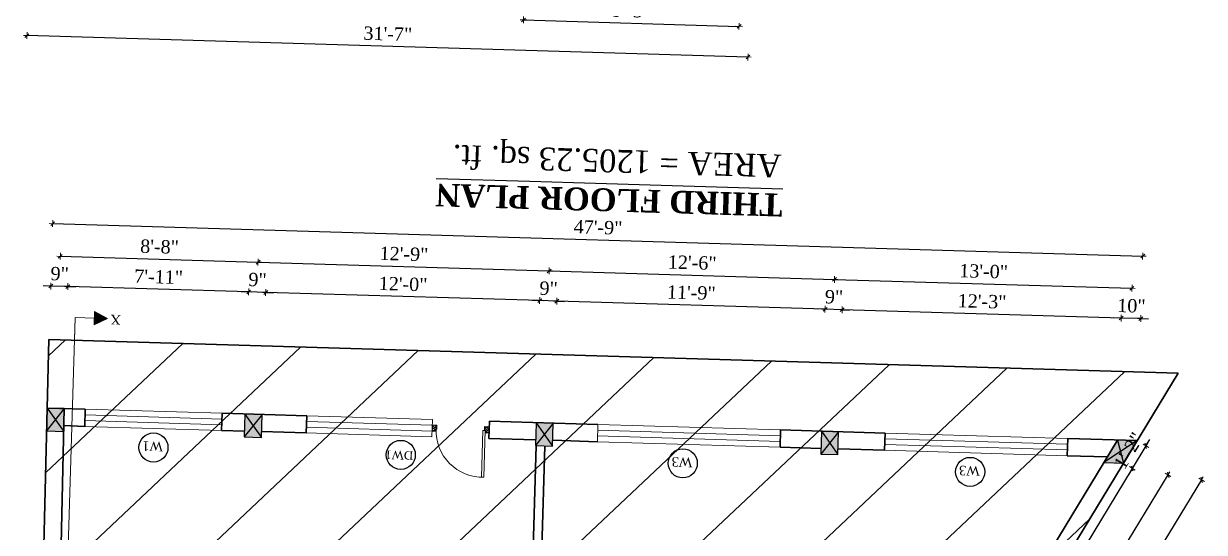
# Model space of a CAD drawing. Header units: inches. Extents: x 4069 to 291496, y -47643 to 12535.
# Drawn here: x 141548 to 142168, y -21615 to -21348 of the extents above; entities that cross this region are included whole.
import ezdxf

# ---------------------------------------------------------------- set-up
doc = ezdxf.new("R2010")
doc.units = ezdxf.units.IN
doc.header["$LTSCALE"] = 5
doc.header["$MEASUREMENT"] = 0
for name, color, linetype, lineweight in [('A-WALL', 7, 'Continuous', 9), ('Dimension', 7, 'Continuous', 18), ('DOOR', 62, 'Continuous', 0), ('Dw', 2, 'Continuous', 18)]:
    doc.layers.add(name, color=color, linetype=linetype, lineweight=lineweight)
doc.layers.add('dim line', color=7, linetype='Continuous', lineweight=15, true_color=0xfab2b2)
doc.layers.add('TEXT', color=6, linetype='Continuous')
doc.layers.add('WALL', color=7, linetype='Continuous')
doc.styles.add('ordinary', font='times.ttf')
doc.dimstyles.new('Copy of 96', dxfattribs={"dimtxt": 7, "dimasz": 4, "dimexe": 0.5, "dimexo": 0.5, "dimgap": 3, "dimtad": 1, "dimdec": 1, "dimzin": 11, "dimdsep": 46, "dimlunit": 4, "dimtxsty": 'ordinary', "dimblk": 'OBLIQUE', "dimcen": 0.09, "dimse1": 1, "dimse2": 1, "dimclrt": 6, "dimazin": 0, "dimtfac": 1, "dimtdec": 1, "dimtix": 1, "dimtmove": 2, "dimatfit": 3, "dimldrblk": 'leader', "dimfxl": 0.5, "dimfxlon": 1, "dimtolj": 1, "dimtzin": 0, "dimarcsym": 0})

# ---------------------------------------------------------------- blocks, each defined once
blk = doc.blocks.new('oblique')
at = {"color": 0, "lineweight": -2}
blk.add_line((0.25, 0.25), (-0.25, -0.25), dxfattribs=at)
at = {"layer": 'dim line', "lineweight": 9}
for p, q in [((-0.4375, 0), (0.4375, 0)), ((0, 0.4375), (0, -0.4375))]:
    blk.add_line(p, q, dxfattribs=at)
blk = doc.blocks.new('*D4210')
at = {"layer": 'A-WALL', "color": 0, "lineweight": -2, "ltscale": 50, "transparency": 16777216}
blk.add_line((141810.31, -21346.14), (141923.58, -21349.53), dxfattribs=at)
at = {"layer": 'Defpoints', "color": 0, "ltscale": 50, "transparency": 16777216}
for p in [(141812.43, -21275.13), (141925.7, -21278.51), (141923.58, -21349.53)]:
    blk.add_point(p, dxfattribs=at)
at = {"layer": 'A-WALL', "color": 0, "lineweight": -2, "ltscale": 50, "transparency": 16777216, "xscale": 4, "yscale": 4, "zscale": 4}
for p, rotation in [((141810.31, -21346.14), 178.2899854280954), ((141923.58, -21349.53), 358.2899854280954)]:
    blk.add_blockref('oblique', p, dxfattribs=dict(at, rotation=rotation))
at = {"layer": 'A-WALL', "color": 6, "ltscale": 50, "transparency": 16777216, "insert": (141867.14, -21341.27), "char_height": 7, "attachment_point": 5, "rotation": 358.28999, "style": 'ordinary'}
blk.add_mtext('\\A1;9\'-5"', dxfattribs=at)
blk = doc.blocks.new('_OBLIQUE')
at = {"color": 0, "linetype": 'ByBlock'}
blk.add_line((-0.5, -0.5), (0.5, 0.5), dxfattribs=at)
blk = doc.blocks.new('leader')
at = {"layer": 'Dimension'}
for p, q in [((0, -4.33), (0, 4.33)), ((-4.42, 0), (4.42, 0))]:
    blk.add_line(p, q, dxfattribs=at)
blk = doc.blocks.new('*D4211')
at = {"layer": 'A-WALL', "color": 0, "lineweight": -2, "ltscale": 50, "transparency": 16777216}
blk.add_line((141928.28, -21365.69), (141549.45, -21354.38), dxfattribs=at)
at = {"layer": 'Defpoints', "color": 0, "ltscale": 50, "transparency": 16777216}
for p in [(141552.04, -21267.35), (141930.88, -21278.66), (141549.45, -21354.38)]:
    blk.add_point(p, dxfattribs=at)
at = {"layer": 'A-WALL', "color": 0, "lineweight": -2, "ltscale": 50, "transparency": 16777216, "xscale": 4, "yscale": 4, "zscale": 4}
for p, rotation in [((141549.45, -21354.38), 178.2899854280954), ((141928.28, -21365.69), 358.2899854280954)]:
    blk.add_blockref('oblique', p, dxfattribs=dict(at, rotation=rotation))
at = {"layer": 'A-WALL', "color": 6, "ltscale": 50, "transparency": 16777216, "insert": (141739.06, -21353.47), "char_height": 7, "attachment_point": 5, "rotation": 358.28999, "style": 'ordinary'}
blk.add_mtext('\\A1;31\'-7"', dxfattribs=at)
blk = doc.blocks.new('C1a')
at = {"color": 1, "ltscale": 5}
for p, q in [((18657.75, 4625.76), (18648.75, 4625.76)), ((18648.75, 4625.76), (18648.82, 4613.76)), ((18657.82, 4613.76), (18657.75, 4625.76)), ((18648.82, 4613.76), (18657.82, 4613.76))]:
    blk.add_line(p, q, dxfattribs=at)
blk = doc.blocks.new('c2a')
at = {"color": 1, "ltscale": 5}
for p, q in [((18091.63, 4625.76), (18084.82, 4613.76)), ((18101.98, 4625.76), (18091.63, 4625.76)), ((18095.17, 4613.76), (18101.98, 4625.76)), ((18084.82, 4613.76), (18095.17, 4613.76))]:
    blk.add_line(p, q, dxfattribs=at)
blk = doc.blocks.new('A$C27B36B59')
at = {"layer": 'DOOR'}
for p, q in [((0, 4), (0, 0)), ((2.5, 4), (0, 4)), ((0, 0), (3, 0)), ((2.5, 2.5), (2.5, 4)), ((3, 2.5), (2.5, 2.5)), ((3, 0), (3, 2.5))]:
    blk.add_line(p, q, dxfattribs=at)
for centre, radius, start, end in [((-1.4, -0.54), 4.75, 22.14107, 72.83803), ((1.34, 2.09), 1.64, 45.13802, 144.89476), ((2.21, 0.3), 2.49, 83.31492, 152.65798), ((0.13, 0.37), 2.05, 349.48753, 93.68048), ((1.96, -0.47), 2.01, 58.74475, 166.49498), ((-0.06, 0.32), 1.13, 343.54197, 86.94698), ((2.08, -0.4), 1.17, 38.28162, 160.15192)]:
    blk.add_arc(centre, radius, start, end, dxfattribs=at)
blk = doc.blocks.new('D2')
at = {"layer": 'DOOR'}
for p, q in [((74473.95, 24047.59), (74473.95, 24018.09)), ((74473.95, 24047.59), (74475.45, 24047.59)), ((74475.45, 24047.59), (74475.45, 24018.13))]:
    blk.add_line(p, q, dxfattribs=at)
blk.add_arc((74473.95, 24047.59), 29.5, 180, 272.9146, dxfattribs=at)
at = {"layer": 'DOOR', "xscale": -1, "rotation": 180}
blk.add_blockref('A$C27B36B59', (74441.95, 24050.09), dxfattribs=at)
at = {"layer": 'DOOR', "rotation": 180}
blk.add_blockref('A$C27B36B59', (74477.95, 24050.09), dxfattribs=at)
blk = doc.blocks.new('x-x')
at = {"ltscale": 5}
for points in [[(11364.03, -701.52), (11364.03, -694.51), (11357.15, -698.09)], [(11364.03, -1135.52), (11364.03, -1128.51), (11357.15, -1132.09)]]:
    blk.add_hatch(color=256, dxfattribs=at).paths.add_polyline_path(points)
for p, q in [((11364.03, -694.51), (11357.15, -698.09)), ((11364.03, -701.52), (11364.03, -694.51)), ((11357.15, -698.09), (11364.03, -701.52)), ((11374.13, -698.09), (11364.03, -698.09)), ((11374.13, -698.09), (11374.13, -1132.09)), ((11364.03, -1128.51), (11357.15, -1132.09)), ((11364.03, -1135.52), (11364.03, -1128.51)), ((11357.15, -1132.09), (11364.03, -1135.52)), ((11374.13, -1132.09), (11364.03, -1132.09))]:
    blk.add_line(p, q, dxfattribs=at)
at = {"layer": 'A-WALL', "color": 1, "ltscale": 5}
blk.add_line((11374.13, -1120.09), (11374.13, -1132.09), dxfattribs=at)
at = {"layer": 'TEXT', "style": 'ordinary'}
for p in [(11350.08, -700.97), (11350.08, -1134.1)]:
    blk.add_text('X', height=5, dxfattribs=at).set_placement(p)
blk = doc.blocks.new('*D4233')
at = {"layer": 'A-WALL', "color": 0, "lineweight": -2, "ltscale": 50, "transparency": 16777216}
blk.add_line((141566.94, -21470.31), (141670.89, -21473.41), dxfattribs=at)
at = {"layer": 'Defpoints', "color": 0, "ltscale": 50, "transparency": 16777216}
for p in [(141670.89, -21473.41), (141564.55, -21550.2), (141668.5, -21553.3)]:
    blk.add_point(p, dxfattribs=at)
at = {"layer": 'A-WALL', "color": 0, "lineweight": -2, "ltscale": 50, "transparency": 16777216, "xscale": 4, "yscale": 4, "zscale": 4}
for p, rotation in [((141566.94, -21470.31), 178.289985427954), ((141670.89, -21473.41), 358.289985427954)]:
    blk.add_blockref('oblique', p, dxfattribs=dict(at, rotation=rotation))
at = {"layer": 'A-WALL', "color": 6, "ltscale": 50, "transparency": 16777216, "insert": (141619.11, -21465.3), "char_height": 7, "attachment_point": 5, "rotation": 358.28999, "style": 'ordinary'}
blk.add_mtext('\\A1;8\'-8"', dxfattribs=at)
blk = doc.blocks.new('*D4234')
at = {"layer": 'A-WALL', "color": 0, "lineweight": -2, "ltscale": 50, "transparency": 16777216}
blk.add_line((141670.89, -21473.41), (141823.82, -21477.98), dxfattribs=at)
at = {"layer": 'Defpoints', "color": 0, "ltscale": 50, "transparency": 16777216}
for p in [(141823.82, -21477.98), (141668.5, -21553.3), (141821.44, -21557.87)]:
    blk.add_point(p, dxfattribs=at)
at = {"layer": 'A-WALL', "color": 0, "lineweight": -2, "ltscale": 50, "transparency": 16777216, "xscale": 4, "yscale": 4, "zscale": 4}
for p, rotation in [((141670.89, -21473.41), 178.2899854280954), ((141823.82, -21477.98), 358.2899854280954)]:
    blk.add_blockref('oblique', p, dxfattribs=dict(at, rotation=rotation))
at = {"layer": 'A-WALL', "color": 6, "ltscale": 50, "transparency": 16777216, "insert": (141747.55, -21469.12), "char_height": 7, "attachment_point": 5, "rotation": 358.28999, "style": 'ordinary'}
blk.add_mtext('\\A1;12\'-9"', dxfattribs=at)
blk = doc.blocks.new('*D4235')
at = {"layer": 'A-WALL', "color": 0, "lineweight": -2, "ltscale": 50, "transparency": 16777216}
blk.add_line((141823.82, -21477.98), (141973.75, -21482.45), dxfattribs=at)
at = {"layer": 'Defpoints', "color": 0, "ltscale": 50, "transparency": 16777216}
for p in [(141973.75, -21482.45), (141821.44, -21557.87), (141971.37, -21562.34)]:
    blk.add_point(p, dxfattribs=at)
at = {"layer": 'A-WALL', "color": 0, "lineweight": -2, "ltscale": 50, "transparency": 16777216, "xscale": 4, "yscale": 4, "zscale": 4}
for p, rotation in [((141823.82, -21477.98), 178.2899854280954), ((141973.75, -21482.45), 358.2899854280954)]:
    blk.add_blockref('oblique', p, dxfattribs=dict(at, rotation=rotation))
at = {"layer": 'A-WALL', "color": 6, "ltscale": 50, "transparency": 16777216, "insert": (141898.98, -21473.66), "char_height": 7, "attachment_point": 5, "rotation": 358.28999, "style": 'ordinary'}
blk.add_mtext('\\A1;12\'-6"', dxfattribs=at)
blk = doc.blocks.new('*D4236')
at = {"layer": 'A-WALL', "color": 0, "lineweight": -2, "ltscale": 50, "transparency": 16777216}
blk.add_line((141973.75, -21482.45), (142130.01, -21487.12), dxfattribs=at)
at = {"layer": 'Defpoints', "color": 0, "ltscale": 50, "transparency": 16777216}
for p in [(142130.01, -21487.12), (141971.37, -21562.34), (142127.63, -21567.01)]:
    blk.add_point(p, dxfattribs=at)
at = {"layer": 'A-WALL', "color": 0, "lineweight": -2, "ltscale": 50, "transparency": 16777216, "xscale": 4, "yscale": 4, "zscale": 4}
for p, rotation in [((141973.75, -21482.45), 178.2899854280954), ((142130.01, -21487.12), 358.2899854280954)]:
    blk.add_blockref('oblique', p, dxfattribs=dict(at, rotation=rotation))
at = {"layer": 'A-WALL', "color": 6, "ltscale": 50, "transparency": 16777216, "insert": (142052.08, -21478.23), "char_height": 7, "attachment_point": 5, "rotation": 358.28999, "style": 'ordinary'}
blk.add_mtext('\\A1;13\'-0"', dxfattribs=at)
blk = doc.blocks.new('*D4237')
at = {"layer": 'A-WALL', "color": 0, "lineweight": -2, "ltscale": 50, "transparency": 16777216}
blk.add_line((141562.95, -21453.15), (142135.69, -21470.25), dxfattribs=at)
at = {"layer": 'Defpoints', "color": 0, "ltscale": 50, "transparency": 16777216}
for p in [(142135.69, -21470.25), (141560.05, -21550.06), (142132.8, -21567.16)]:
    blk.add_point(p, dxfattribs=at)
at = {"layer": 'A-WALL', "color": 0, "lineweight": -2, "ltscale": 50, "transparency": 16777216, "xscale": 4, "yscale": 4, "zscale": 4}
for p, rotation in [((141562.95, -21453.15), 178.2899854280954), ((142135.69, -21470.25), 358.2899854280954)]:
    blk.add_blockref('oblique', p, dxfattribs=dict(at, rotation=rotation))
at = {"layer": 'A-WALL', "color": 6, "ltscale": 50, "transparency": 16777216, "insert": (141849.51, -21455.14), "char_height": 7, "attachment_point": 5, "rotation": 358.28999, "style": 'ordinary'}
blk.add_mtext('\\A1;47\'-9"', dxfattribs=at)
blk = doc.blocks.new('*D4238')
at = {"layer": 'A-WALL', "color": 0, "lineweight": -2, "ltscale": 50, "transparency": 16777216}
for p, q in [((142137.36, -21569.94), (142130.19, -21581.73)), ((142137.36, -21569.94), (142139.44, -21566.52)), ((142130.19, -21581.73), (142128.12, -21585.15))]:
    blk.add_line(p, q, dxfattribs=at)
at = {"layer": 'Defpoints', "color": 0, "ltscale": 50, "transparency": 16777216}
for p in [(142132.8, -21567.16), (142125.63, -21578.95), (142130.19, -21581.73)]:
    blk.add_point(p, dxfattribs=at)
at = {"layer": 'A-WALL', "color": 0, "lineweight": -2, "ltscale": 50, "transparency": 16777216, "xscale": 4, "yscale": 4, "zscale": 4}
for p, rotation in [((142137.36, -21569.94), 238.701470922219), ((142130.19, -21581.73), 58.701470922219)]:
    blk.add_blockref('oblique', p, dxfattribs=dict(at, rotation=rotation))
at = {"layer": 'A-WALL', "color": 6, "ltscale": 50, "transparency": 16777216, "insert": (142128.22, -21572.46), "char_height": 7, "attachment_point": 5, "rotation": 58.70147, "style": 'ordinary'}
blk.add_mtext('\\A1;1\'-2"', dxfattribs=at)
blk = doc.blocks.new('*D4239')
at = {"layer": 'A-WALL', "color": 0, "lineweight": -2, "ltscale": 50, "transparency": 16777216}
blk.add_line((142130.19, -21581.73), (142059.1, -21698.66), dxfattribs=at)
at = {"layer": 'Defpoints', "color": 0, "ltscale": 50, "transparency": 16777216}
for p in [(142125.63, -21578.95), (142054.54, -21695.88), (142059.1, -21698.66)]:
    blk.add_point(p, dxfattribs=at)
at = {"layer": 'A-WALL', "color": 0, "lineweight": -2, "ltscale": 50, "transparency": 16777216, "xscale": 4, "yscale": 4, "zscale": 4}
for p, rotation in [((142130.19, -21581.73), 58.70147092348252), ((142059.1, -21698.66), 238.7014709234825)]:
    blk.add_blockref('oblique', p, dxfattribs=dict(at, rotation=rotation))
at = {"layer": 'A-WALL', "color": 6, "ltscale": 50, "transparency": 16777216, "insert": (142089.04, -21636.79), "char_height": 7, "attachment_point": 5, "rotation": 58.70147, "style": 'ordinary'}
blk.add_mtext('\\A1;11\'-5"', dxfattribs=at)
blk = doc.blocks.new('*D4244')
at = {"layer": 'A-WALL', "color": 0, "lineweight": -2, "ltscale": 50, "transparency": 16777216}
blk.add_line((142070.74, -21713.81), (142149, -21585.09), dxfattribs=at)
at = {"layer": 'Defpoints', "color": 0, "ltscale": 50, "transparency": 16777216}
for p in [(142129.21, -21573.06), (142149, -21585.09), (142050.95, -21701.78)]:
    blk.add_point(p, dxfattribs=at)
at = {"layer": 'A-WALL', "color": 0, "lineweight": -2, "ltscale": 50, "transparency": 16777216, "xscale": 4, "yscale": 4, "zscale": 4}
for p, rotation in [((142149, -21585.09), 58.70147092348252), ((142070.74, -21713.81), 238.7014709234825)]:
    blk.add_blockref('oblique', p, dxfattribs=dict(at, rotation=rotation))
at = {"layer": 'A-WALL', "color": 6, "ltscale": 50, "transparency": 16777216, "insert": (142104.25, -21646.03), "char_height": 7, "attachment_point": 5, "rotation": 58.70147, "style": 'ordinary'}
blk.add_mtext('\\A1;12\'-7"', dxfattribs=at)
blk = doc.blocks.new('*D4245')
at = {"layer": 'A-WALL', "color": 0, "lineweight": -2, "ltscale": 50, "transparency": 16777216}
blk.add_line((142166.57, -21587.7), (141964.65, -21919.82), dxfattribs=at)
at = {"layer": 'Defpoints', "color": 0, "ltscale": 50, "transparency": 16777216}
for p in [(142132.8, -21567.16), (141930.88, -21899.29), (141964.65, -21919.82)]:
    blk.add_point(p, dxfattribs=at)
at = {"layer": 'A-WALL', "color": 0, "lineweight": -2, "ltscale": 50, "transparency": 16777216, "xscale": 4, "yscale": 4, "zscale": 4}
for p, rotation in [((142166.57, -21587.7), 58.7014709222217), ((141964.65, -21919.82), 238.7014709222216)]:
    blk.add_blockref('oblique', p, dxfattribs=dict(at, rotation=rotation))
at = {"layer": 'A-WALL', "color": 6, "ltscale": 50, "transparency": 16777216, "insert": (142060.01, -21750.35), "char_height": 7, "attachment_point": 5, "rotation": 58.70147, "style": 'ordinary'}
blk.add_mtext('\\A1;32\'-5"', dxfattribs=at)
blk = doc.blocks.new('*D4257')
at = {"layer": 'A-WALL', "color": 0, "lineweight": -2, "ltscale": 50, "transparency": 16777216}
for p, q in [((142124.37, -21502.76), (142120.37, -21502.64)), ((142134.71, -21503.06), (142124.37, -21502.76)), ((142134.71, -21503.06), (142138.71, -21503.18))]:
    blk.add_line(p, q, dxfattribs=at)
at = {"layer": 'Defpoints', "color": 0, "ltscale": 50, "transparency": 16777216}
for p in [(142124.37, -21502.76), (142122.45, -21566.85), (142132.8, -21567.16)]:
    blk.add_point(p, dxfattribs=at)
at = {"layer": 'A-WALL', "color": 0, "lineweight": -2, "ltscale": 50, "transparency": 16777216, "xscale": 4, "yscale": 4, "zscale": 4}
for p, rotation in [((142124.37, -21502.76), 358.2899854280954), ((142134.71, -21503.06), 178.2899854280954)]:
    blk.add_blockref('oblique', p, dxfattribs=dict(at, rotation=rotation))
at = {"layer": 'A-WALL', "color": 6, "ltscale": 50, "transparency": 16777216, "insert": (142129.73, -21496.35), "char_height": 7, "attachment_point": 5, "rotation": 358.28999, "style": 'ordinary'}
blk.add_mtext('\\A1;10"', dxfattribs=at)
blk = doc.blocks.new('*D4258')
at = {"layer": 'A-WALL', "color": 0, "lineweight": -2, "ltscale": 50, "transparency": 16777216}
blk.add_line((142124.37, -21502.76), (141977.78, -21498.38), dxfattribs=at)
at = {"layer": 'Defpoints', "color": 0, "ltscale": 50, "transparency": 16777216}
for p in [(141977.78, -21498.38), (141975.87, -21562.48), (142122.45, -21566.85)]:
    blk.add_point(p, dxfattribs=at)
at = {"layer": 'A-WALL', "color": 0, "lineweight": -2, "ltscale": 50, "transparency": 16777216, "xscale": 4, "yscale": 4, "zscale": 4}
for p, rotation in [((141977.78, -21498.38), 178.2899854280954), ((142124.37, -21502.76), 358.2899854280954)]:
    blk.add_blockref('oblique', p, dxfattribs=dict(at, rotation=rotation))
at = {"layer": 'A-WALL', "color": 6, "ltscale": 50, "transparency": 16777216, "insert": (142051.27, -21494.01), "char_height": 7, "attachment_point": 5, "rotation": 358.28999, "style": 'ordinary'}
blk.add_mtext('\\A1;12\'-3"', dxfattribs=at)
blk = doc.blocks.new('*D4259')
at = {"layer": 'A-WALL', "color": 0, "lineweight": -2, "ltscale": 50, "transparency": 16777216}
for p, q in [((141968.79, -21498.11), (141964.79, -21497.99)), ((141977.78, -21498.38), (141968.79, -21498.11)), ((141977.78, -21498.38), (141981.78, -21498.5))]:
    blk.add_line(p, q, dxfattribs=at)
at = {"layer": 'Defpoints', "color": 0, "ltscale": 50, "transparency": 16777216}
for p in [(141968.79, -21498.11), (141966.87, -21562.21), (141975.87, -21562.48)]:
    blk.add_point(p, dxfattribs=at)
at = {"layer": 'A-WALL', "color": 0, "lineweight": -2, "ltscale": 50, "transparency": 16777216, "xscale": 4, "yscale": 4, "zscale": 4}
for p, rotation in [((141968.79, -21498.11), 358.2899854280954), ((141977.78, -21498.38), 178.2899854280954)]:
    blk.add_blockref('oblique', p, dxfattribs=dict(at, rotation=rotation))
at = {"layer": 'A-WALL', "color": 6, "ltscale": 50, "transparency": 16777216, "insert": (141973.48, -21491.68), "char_height": 7, "attachment_point": 5, "rotation": 358.28999, "style": 'ordinary'}
blk.add_mtext('\\A1;9"', dxfattribs=at)
blk = doc.blocks.new('*D4260')
at = {"layer": 'A-WALL', "color": 0, "lineweight": -2, "ltscale": 50, "transparency": 16777216}
blk.add_line((141968.79, -21498.11), (141827.85, -21493.9), dxfattribs=at)
at = {"layer": 'Defpoints', "color": 0, "ltscale": 50, "transparency": 16777216}
for p in [(141827.85, -21493.9), (141825.93, -21558), (141966.87, -21562.21)]:
    blk.add_point(p, dxfattribs=at)
at = {"layer": 'A-WALL', "color": 0, "lineweight": -2, "ltscale": 50, "transparency": 16777216, "xscale": 4, "yscale": 4, "zscale": 4}
for p, rotation in [((141827.85, -21493.9), 178.2899854280954), ((141968.79, -21498.11), 358.2899854280954)]:
    blk.add_blockref('oblique', p, dxfattribs=dict(at, rotation=rotation))
at = {"layer": 'A-WALL', "color": 6, "ltscale": 50, "transparency": 16777216, "insert": (141898.51, -21489.44), "char_height": 7, "attachment_point": 5, "rotation": 358.28999, "style": 'ordinary'}
blk.add_mtext('\\A1;11\'-9"', dxfattribs=at)
blk = doc.blocks.new('*D4261')
at = {"layer": 'A-WALL', "color": 0, "lineweight": -2, "ltscale": 50, "transparency": 16777216}
for p, q in [((141818.85, -21493.63), (141814.85, -21493.52)), ((141827.85, -21493.9), (141818.85, -21493.63)), ((141827.85, -21493.9), (141831.85, -21494.02))]:
    blk.add_line(p, q, dxfattribs=at)
at = {"layer": 'Defpoints', "color": 0, "ltscale": 50, "transparency": 16777216}
for p in [(141818.85, -21493.63), (141816.94, -21557.73), (141825.93, -21558)]:
    blk.add_point(p, dxfattribs=at)
at = {"layer": 'A-WALL', "color": 0, "lineweight": -2, "ltscale": 50, "transparency": 16777216, "xscale": 4, "yscale": 4, "zscale": 4}
for p, rotation in [((141818.85, -21493.63), 358.2899854280954), ((141827.85, -21493.9), 178.2899854280954)]:
    blk.add_blockref('oblique', p, dxfattribs=dict(at, rotation=rotation))
at = {"layer": 'A-WALL', "color": 6, "ltscale": 50, "transparency": 16777216, "insert": (141823.55, -21487.2), "char_height": 7, "attachment_point": 5, "rotation": 358.28999, "style": 'ordinary'}
blk.add_mtext('\\A1;9"', dxfattribs=at)
blk = doc.blocks.new('*D4262')
at = {"layer": 'A-WALL', "color": 0, "lineweight": -2, "ltscale": 50, "transparency": 16777216}
blk.add_line((141818.85, -21493.63), (141674.92, -21489.34), dxfattribs=at)
at = {"layer": 'Defpoints', "color": 0, "ltscale": 50, "transparency": 16777216}
for p in [(141674.92, -21489.34), (141673, -21553.44), (141816.94, -21557.73)]:
    blk.add_point(p, dxfattribs=at)
at = {"layer": 'A-WALL', "color": 0, "lineweight": -2, "ltscale": 50, "transparency": 16777216, "xscale": 4, "yscale": 4, "zscale": 4}
for p, rotation in [((141674.92, -21489.34), 178.2899854280954), ((141818.85, -21493.63), 358.2899854280954)]:
    blk.add_blockref('oblique', p, dxfattribs=dict(at, rotation=rotation))
at = {"layer": 'A-WALL', "color": 6, "ltscale": 50, "transparency": 16777216, "insert": (141747.08, -21484.93), "char_height": 7, "attachment_point": 5, "rotation": 358.28999, "style": 'ordinary'}
blk.add_mtext('\\A1;12\'-0"', dxfattribs=at)
blk = doc.blocks.new('*D4263')
at = {"layer": 'A-WALL', "color": 0, "lineweight": -2, "ltscale": 50, "transparency": 16777216}
for p, q in [((141665.92, -21489.07), (141661.92, -21488.95)), ((141674.92, -21489.34), (141665.92, -21489.07)), ((141674.92, -21489.34), (141678.91, -21489.46))]:
    blk.add_line(p, q, dxfattribs=at)
at = {"layer": 'Defpoints', "color": 0, "ltscale": 50, "transparency": 16777216}
for p in [(141665.92, -21489.07), (141664.01, -21553.17), (141673, -21553.44)]:
    blk.add_point(p, dxfattribs=at)
at = {"layer": 'A-WALL', "color": 0, "lineweight": -2, "ltscale": 50, "transparency": 16777216, "xscale": 4, "yscale": 4, "zscale": 4}
for p, rotation in [((141665.92, -21489.07), 358.2899854280954), ((141674.92, -21489.34), 178.2899854280954)]:
    blk.add_blockref('oblique', p, dxfattribs=dict(at, rotation=rotation))
at = {"layer": 'A-WALL', "color": 6, "ltscale": 50, "transparency": 16777216, "insert": (141670.61, -21482.64), "char_height": 7, "attachment_point": 5, "rotation": 358.28999, "style": 'ordinary'}
blk.add_mtext('\\A1;9"', dxfattribs=at)
blk = doc.blocks.new('*D4264')
at = {"layer": 'A-WALL', "color": 0, "lineweight": -2, "ltscale": 50, "transparency": 16777216}
blk.add_line((141665.92, -21489.07), (141570.96, -21486.23), dxfattribs=at)
at = {"layer": 'Defpoints', "color": 0, "ltscale": 50, "transparency": 16777216}
for p in [(141570.96, -21486.23), (141569.05, -21550.33), (141664.01, -21553.17)]:
    blk.add_point(p, dxfattribs=at)
at = {"layer": 'A-WALL', "color": 0, "lineweight": -2, "ltscale": 50, "transparency": 16777216, "xscale": 4, "yscale": 4, "zscale": 4}
for p, rotation in [((141570.96, -21486.23), 178.2899854280954), ((141665.92, -21489.07), 358.2899854280954)]:
    blk.add_blockref('oblique', p, dxfattribs=dict(at, rotation=rotation))
at = {"layer": 'A-WALL', "color": 6, "ltscale": 50, "transparency": 16777216, "insert": (141618.64, -21481.08), "char_height": 7, "attachment_point": 5, "rotation": 358.28999, "style": 'ordinary'}
blk.add_mtext('\\A1;7\'-11"', dxfattribs=at)
blk = doc.blocks.new('*D4265')
at = {"layer": 'A-WALL', "color": 0, "lineweight": -2, "ltscale": 50, "transparency": 16777216}
for p, q in [((141561.97, -21485.97), (141557.97, -21485.85)), ((141570.96, -21486.23), (141561.97, -21485.97)), ((141570.96, -21486.23), (141574.96, -21486.35))]:
    blk.add_line(p, q, dxfattribs=at)
at = {"layer": 'Defpoints', "color": 0, "ltscale": 50, "transparency": 16777216}
for p in [(141561.97, -21485.97), (141560.05, -21550.06), (141569.05, -21550.33)]:
    blk.add_point(p, dxfattribs=at)
at = {"layer": 'A-WALL', "color": 0, "lineweight": -2, "ltscale": 50, "transparency": 16777216, "xscale": 4, "yscale": 4, "zscale": 4}
for p, rotation in [((141561.97, -21485.97), 358.2899854280954), ((141570.96, -21486.23), 178.2899854280954)]:
    blk.add_blockref('oblique', p, dxfattribs=dict(at, rotation=rotation))
at = {"layer": 'A-WALL', "color": 6, "ltscale": 50, "transparency": 16777216, "insert": (141566.66, -21479.53), "char_height": 7, "attachment_point": 5, "rotation": 358.28999, "style": 'ordinary'}
blk.add_mtext('\\A1;9"', dxfattribs=at)

msp = doc.modelspace()

# ---------------------------------------------------------------- hatches: boundary and pattern name
at = {"layer": 'WALL', "linetype": 'ByBlock', "ltscale": 5, "true_color": 0xf8991e}
h = msp.add_hatch(dxfattribs=at)
h.set_pattern_fill('ANSI31', color=30, scale=350, angle=178.28998543)
h.set_pattern_definition([(223.29, (148486.61, -25035.815), (29.99899, -31.8453), [])])
h.paths.add_polyline_path([(142154.30432, -21531.78867), (141909.36949, -21934.659), (141551.08113, -21923.96257), (141560.90598, -21514.07321)])
h = msp.add_hatch(color=30, dxfattribs=at)
h.dxf.hatch_style = 1
h.paths.add_polyline_path([(141560.05302, -21550.06378), (141564.40895, -21556.1965), (141569.04919, -21550.33236)])
h.paths.add_polyline_path([(141560.05302, -21550.06378), (141559.76871, -21562.06064), (141564.40895, -21556.1965)])
h.paths.add_polyline_path([(141559.76871, -21562.06064), (141568.76487, -21562.32922), (141564.40895, -21556.1965)])
h.paths.add_polyline_path([(141564.40895, -21556.1965), (141568.76487, -21562.32922), (141569.04919, -21550.33236)])
h = msp.add_hatch(color=30, dxfattribs=at)
h.dxf.hatch_style = 1
h.paths.add_polyline_path([(141668.32574, -21559.29886), (141673.00279, -21553.43581), (141664.00679, -21553.16725)])
h.paths.add_polyline_path([(141664.00679, -21553.16725), (141663.6487, -21565.1619), (141668.32574, -21559.29886)])
h.paths.add_polyline_path([(141668.32574, -21559.29886), (141663.6487, -21565.1619), (141672.6447, -21565.43047)])
h.paths.add_polyline_path([(141672.6447, -21565.43047), (141673.00279, -21553.43581), (141668.32574, -21559.29886)])
h = msp.add_hatch(color=30, dxfattribs=at)
h.dxf.hatch_style = 1
h.paths.add_polyline_path([(141821.25761, -21563.86452), (141825.93465, -21558.00148), (141816.93866, -21557.73291)])
h.paths.add_polyline_path([(141816.93866, -21557.73291), (141816.58057, -21569.72757), (141821.25761, -21563.86452)])
h.paths.add_polyline_path([(141821.25761, -21563.86452), (141816.58057, -21569.72757), (141825.57656, -21569.99614)])
h.paths.add_polyline_path([(141825.57656, -21569.99614), (141825.93465, -21558.00148), (141821.25761, -21563.86452)])
h = msp.add_hatch(color=30, dxfattribs=at)
h.dxf.hatch_style = 1
h.paths.add_polyline_path([(141971.19081, -21568.34067), (141975.86785, -21562.47762), (141966.87186, -21562.20905)])
h.paths.add_polyline_path([(141966.87186, -21562.20905), (141966.51376, -21574.20371), (141971.19081, -21568.34067)])
h.paths.add_polyline_path([(141971.19081, -21568.34067), (141966.51376, -21574.20371), (141975.50976, -21574.47228)])
h.paths.add_polyline_path([(141975.50976, -21574.47228), (141975.86785, -21562.47762), (141971.19081, -21568.34067)])
h = msp.add_hatch(color=30, dxfattribs=at)
h.dxf.hatch_style = 1
h.paths.add_polyline_path([(142124.04091, -21572.90389), (142122.4528, -21566.85381), (142115.28397, -21578.64513)])
h.paths.add_polyline_path([(142124.04091, -21572.90389), (142115.28397, -21578.64513), (142125.62902, -21578.95398)])
h.paths.add_polyline_path([(142125.62902, -21578.95398), (142132.79784, -21567.16265), (142124.04091, -21572.90389)])
h.paths.add_polyline_path([(142124.04091, -21572.90389), (142132.79784, -21567.16265), (142122.4528, -21566.85381)])

# ---------------------------------------------------------------- linework, layer by layer
at = {"color": 1, "ltscale": 5}
for p, q in [((141569.04919, -21550.33236), (141559.76871, -21562.06064)), ((141560.05302, -21550.06378), (141568.76487, -21562.32922)), ((141673.00279, -21553.43581), (141663.6487, -21565.1619)), ((141664.00679, -21553.16725), (141672.6447, -21565.43047)), ((141816.93866, -21557.73291), (141825.57656, -21569.99614)), ((141825.93465, -21558.00148), (141816.58057, -21569.72757)), ((141975.86785, -21562.47762), (141966.51376, -21574.20371)), ((141966.87186, -21562.20905), (141975.50976, -21574.47228)), ((142132.79784, -21567.16265), (142115.28397, -21578.64513)), ((142122.4528, -21566.85381), (142125.62902, -21578.95398))]:
    msp.add_line(p, q, dxfattribs=at)
at = {"layer": 'A-WALL', "lineweight": 30}
for p, q in [((141560.90598, -21514.07321), (141556.66491, -21693.02635)), ((142154.30432, -21531.78867), (141560.90598, -21514.07321)), ((142154.30432, -21531.78867), (141909.36949, -21934.659)), ((141580.04412, -21550.6606), (141560.05302, -21550.06378)), ((141569.04919, -21550.33236), (141565.66107, -21693.29492)), ((141580.04412, -21550.6606), (141579.77555, -21559.6566)), ((141652.01205, -21552.80915), (141651.74348, -21561.80514)), ((141696.49224, -21554.13707), (141652.01205, -21552.80915)), ((141696.49224, -21554.13707), (141696.22367, -21563.13307)), ((141792.44948, -21557.00181), (141792.18091, -21565.9978)), ((141849.4241, -21558.70274), (141792.44948, -21557.00181)), ((141579.77555, -21559.6566), (141568.83727, -21559.27432)), ((141663.73823, -21562.16324), (141651.74348, -21561.80514)), ((141696.22367, -21563.13307), (141672.73422, -21562.43181)), ((141945.38135, -21561.56747), (141945.11278, -21570.56346)), ((142000.35685, -21563.20872), (141945.38135, -21561.56747)), ((142000.35685, -21563.20872), (142000.08828, -21572.20472)), ((141816.67009, -21566.7289), (141792.18091, -21565.9978)), ((141813.46284, -21688.68751), (141817.01391, -21569.7405)), ((141817.96084, -21688.82179), (141821.51191, -21569.87479)), ((141849.15553, -21567.69873), (141825.66608, -21566.99747)), ((142122.4528, -21566.85381), (142037.02431, -21707.36712)), ((142096.3141, -21566.07346), (142096.04553, -21575.06945)), ((142132.79784, -21567.16265), (142096.3141, -21566.07346)), ((141966.60329, -21571.20505), (141945.11278, -21570.56346)), ((142000.08828, -21572.20472), (141975.59928, -21571.47362)), ((142117.07618, -21575.6973), (142096.04553, -21575.06945))]:
    msp.add_line(p, q, dxfattribs=at)
at = {"layer": 'Dw', "color": 3}
for p, q in [((141652.03494, -21552.80984), (141580.06701, -21550.66129)), ((141651.85589, -21558.80728), (141579.88796, -21556.65873)), ((141651.85589, -21558.80728), (141579.88796, -21556.65873)), ((141651.94542, -21555.80862), (141579.97748, -21553.66007)), ((141696.40271, -21557.13574), (141762.37332, -21559.10524)), ((141762.46284, -21556.10658), (141696.49224, -21554.13707)), ((141762.46284, -21556.10658), (141762.19427, -21565.10257)), ((141651.74348, -21561.80514), (141579.77555, -21559.6566)), ((141762.19427, -21565.10257), (141696.22367, -21563.13307)), ((141696.31319, -21560.1344), (141762.2838, -21562.10391)), ((141849.4241, -21558.70274), (141849.15553, -21567.69873)), ((141849.33458, -21561.7014), (141945.29182, -21564.56614)), ((141945.38135, -21561.56747), (141849.4241, -21558.70274)), ((142096.3141, -21566.07346), (142000.35685, -21563.20872)), ((141945.11278, -21570.56346), (141849.15553, -21567.69873)), ((141849.24505, -21564.70007), (141945.2023, -21567.5648)), ((142000.17781, -21569.20605), (142096.13505, -21572.07078)), ((142000.26733, -21566.20739), (142096.22458, -21569.07212)), ((142096.04553, -21575.06945), (142000.08828, -21572.20472))]:
    msp.add_line(p, q, dxfattribs=at)
at = {"layer": 'TEXT'}
for centre in [(141615.90676, -21570.76423), (141745.84843, -21574.64355), (141894.01004, -21579.0668), (142045.0219, -21583.57514)]:
    msp.add_circle(centre, 7.64038, dxfattribs=at)
at = {"layer": 'WALL', "color": 2, "linetype": 'ByBlock', "ltscale": 5}
for points in [[(141568.76487, -21562.32922), (141569.04919, -21550.33236), (141560.05302, -21550.06378), (141559.76871, -21562.06064)], [(141673.00279, -21553.43581), (141664.00679, -21553.16725), (141663.6487, -21565.1619), (141672.6447, -21565.43047)], [(141825.93465, -21558.00148), (141816.93866, -21557.73291), (141816.58057, -21569.72757), (141825.57656, -21569.99614)], [(141975.86785, -21562.47762), (141966.87186, -21562.20905), (141966.51376, -21574.20371), (141975.50976, -21574.47228)], [(142132.79784, -21567.16265), (142122.4528, -21566.85381), (142115.28397, -21578.64513), (142125.62902, -21578.95398)]]:
    msp.add_lwpolyline(points, close=True, dxfattribs=at)

# ---------------------------------------------------------------- block references
at = {"layer": 'A-WALL', "color": 1, "rotation": 178.2899854279543}
msp.add_blockref('x-x', (152910.04806, -22973.48333), dxfattribs=at)
at = {"layer": 'WALL', "color": 2, "linetype": 'ByBlock', "ltscale": 5, "rotation": 178.2899854279543}
for name in ['C1a', 'c2a']:
    msp.add_blockref(name, (160347.24214, -17495.12643), dxfattribs=at)
at = {"layer": 'WALL', "color": 2, "linetype": 'ByBlock', "xscale": 0.8332999999984168, "yscale": 0.8333000000002357, "zscale": 0.8333, "rotation": 358.2899854279543}
msp.add_blockref('D2', (79159.48639, -39739.84365), dxfattribs=at)

# ---------------------------------------------------------------- texts
at = {"layer": 'TEXT', "style": 'ordinary'}
for s, height, p in [('W1', 5, (141621.02895, -21567.85167)), ('DW1', 4.5, (141752.46864, -21572.76855)), ('W3', 5, (141899.13223, -21576.15424)), ('W3', 5, (142050.14409, -21580.66258))]:
    msp.add_text(s, height=height, rotation=178.29037351, dxfattribs=at).set_placement(p)
at = {"layer": 'TEXT', "char_height": 12, "width": 219.8150831, "attachment_point": 8, "rotation": 178.28959735, "style": 'ordinary'}
for s, insert in [('AREA = 1205.23 sq. ft.', (141859.75212, -21410.4567)), ('{\\fTimes New Roman|b1|i0|c0|p18;\\LTHIRD FLOOR PLAN}', (141855.44559, -21434.57968))]:
    msp.add_mtext(s, dxfattribs=dict(at, insert=insert))

# ---------------------------------------------------------------- dimensions: what is measured, and where the dimension line sits
at = {"layer": 'A-WALL', "ltscale": 50}
for base, p1, p2, angle, picture, middle in [((141549.44662, -21354.38081), (141930.87596, -21278.66347), (141552.04474, -21267.35375), 178.28998543, '*D4211', (141739.0583, -21353.46794)), ((141923.58327, -21349.52618), (141812.42882, -21275.12732), (141925.70343, -21278.50905), 178.28998543, '*D4210', (141867.14204, -21341.26759)), ((142135.69101, -21470.25311), (141560.05302, -21550.06378), (142132.79784, -21567.16265), 178.28998543, '*D4237', (141849.51467, -21455.13594)), ((141823.82177, -21477.97528), (141668.50479, -21553.30153), (141821.43665, -21557.8672), 178.28998543, '*D4234', (141747.55191, -21469.12471)), ((141973.75497, -21482.45142), (141821.43665, -21557.8672), (141971.36985, -21562.34334), 178.28998543, '*D4235', (141898.98414, -21473.65571)), ((141561.96663, -21485.96549), (141569.04919, -21550.33236), (141560.05302, -21550.06378), 178.28998543, '*D4265', (141566.66079, -21479.53205)), ((141570.96279, -21486.23407), (141664.00679, -21553.16725), (141569.04919, -21550.33236), 178.28998543, '*D4264', (141618.63767, -21481.08378)), ((142130.01043, -21487.11631), (141971.36985, -21562.34334), (142127.62532, -21567.00823), 178.28998543, '*D4236', (142052.07847, -21478.22623)), ((141665.9204, -21489.06896), (141673.00279, -21553.43581), (141664.00679, -21553.16725), 178.28998543, '*D4263', (141670.61447, -21482.63551)), ((141674.91639, -21489.33752), (141816.93866, -21557.73291), (141673.00279, -21553.43581), 178.28998543, '*D4262', (141747.0801, -21484.92843)), ((141818.85226, -21493.63462), (141825.93465, -21558.00148), (141816.93866, -21557.73291), 178.28998543, '*D4261', (141823.54633, -21487.20118)), ((141827.84826, -21493.90319), (141966.87186, -21562.20905), (141825.93465, -21558.00148), 178.28998543, '*D4260', (141898.51293, -21489.43925)), ((141968.78546, -21498.11077), (141975.86785, -21562.47762), (141966.87186, -21562.20905), 178.28998543, '*D4259', (141973.47953, -21491.67732)), ((141977.78145, -21498.37933), (142122.4528, -21566.85381), (141975.86785, -21562.47762), 178.28998543, '*D4258', (142051.2697, -21494.00978)), ((142124.3664, -21502.75552), (142132.79784, -21567.16265), (142122.4528, -21566.85381), 178.28998543, '*D4257', (142129.7347, -21496.3523)), ((142148.99521, -21585.08513), (142050.95377, -21701.7803), (142129.21343, -21573.05831), 238.70147092, '*D4244', (142104.25094, -21646.03268)), ((142059.1027, -21698.65975), (142125.62902, -21578.95398), (142054.53818, -21695.88463), 58.70147092, '*D4239', (142089.04231, -21636.78622))]:
    dim = msp.add_linear_dim(base=base, p1=p1, p2=p2, angle=angle, dimstyle='Copy of 96', override={"dimdec": 0, "dimblk": 'oblique', "dimtdec": 0, "dimarcsym": 1}, dxfattribs=at)
    dim.commit()
    dim.dimension.update_dxf_attribs({"geometry": picture, "text_midpoint": middle})
for p1, p2, distance, picture, middle in [((141564.55111, -21550.19807), (141668.50479, -21553.30153), 79.92751, '*D4233', (141619.10883, -21465.30024)), ((142132.79784, -21567.16265), (142125.62902, -21578.95398), 5.34192, '*D4238', (142128.22389, -21572.4567)), ((142132.79784, -21567.16265), (141930.87596, -21899.28502), 39.52759, '*D4245', (142060.00631, -21750.35011))]:
    dim = msp.add_aligned_dim(p1=p1, p2=p2, distance=distance, dimstyle='Copy of 96', override={"dimdec": 0, "dimblk": 'oblique', "dimtdec": 0, "dimarcsym": 1}, dxfattribs=at)
    dim.commit()
    dim.dimension.update_dxf_attribs({"geometry": picture, "text_midpoint": middle})

doc.saveas('drawing.dxf')
